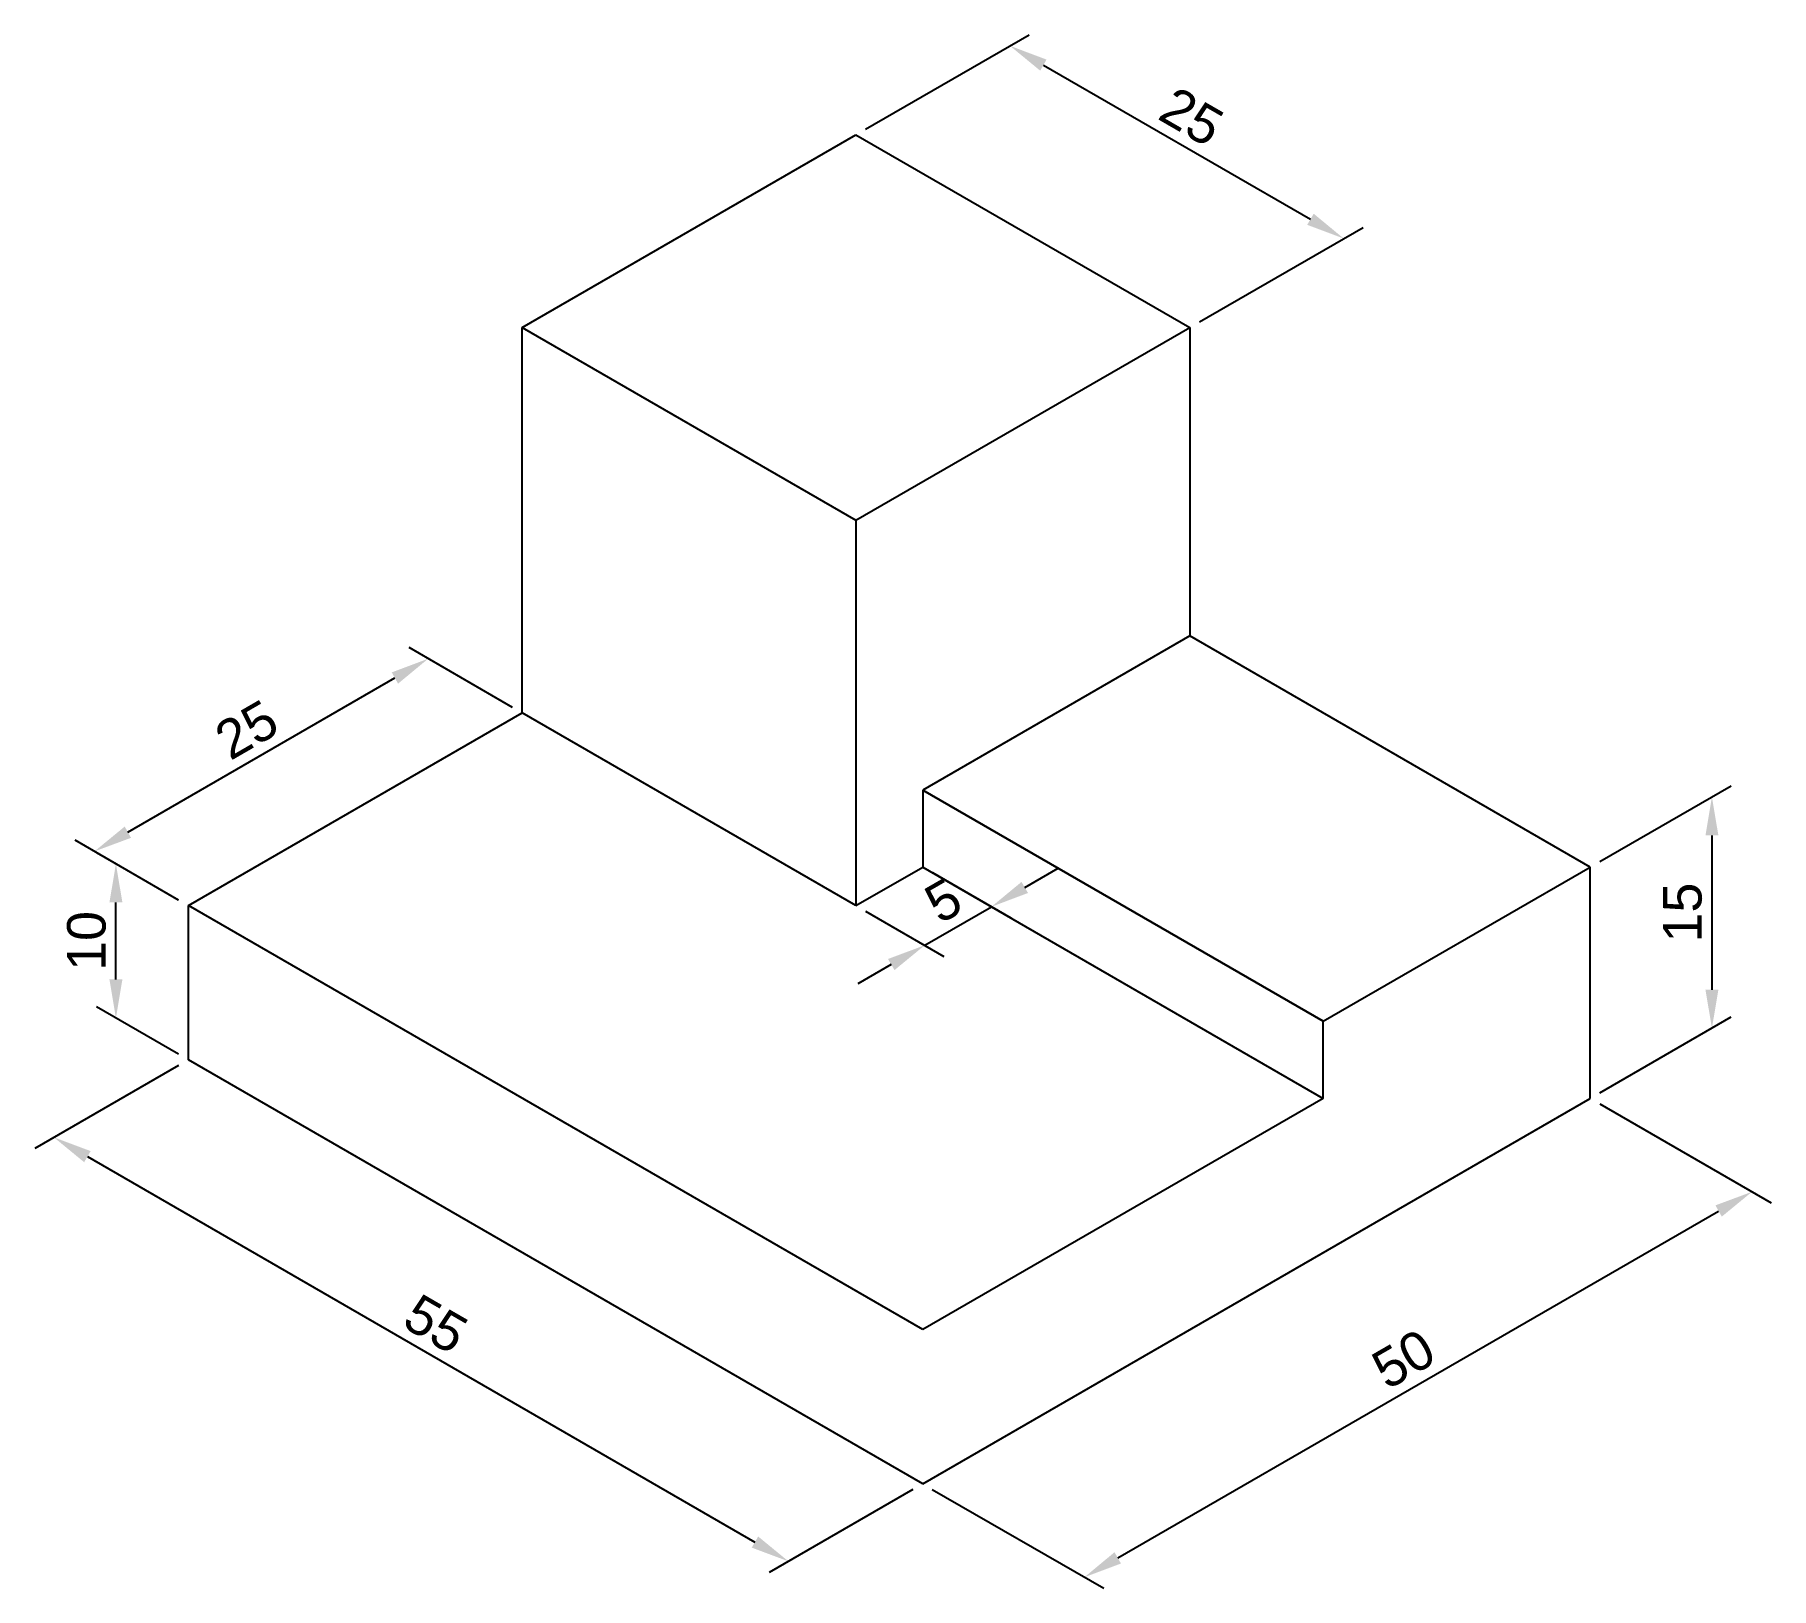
# Model space of a CAD drawing. Header units: millimetres. Extents: x -58 to 55, y -7 to 94.
import ezdxf

# ---------------------------------------------------------------- set-up
doc = ezdxf.new("R2010")
doc.units = ezdxf.units.MM
doc.styles.get("Standard").update_dxf_attribs({"font": 'arial.ttf'})
doc.dimstyles.new('ISO-25', dxfattribs={"dimtxt": 2.5, "dimasz": 2.5, "dimexe": 1.25, "dimexo": 0.625, "dimtad": 1, "dimtxsty": 'Standard', "dimcen": 2.5, "dimadec": 0, "dimazin": 0, "dimtfac": 1, "dimtmove": 0, "dimatfit": 3, "dimfxl": 1, "dimarcsym": 0})

# ---------------------------------------------------------------- blocks, each defined once
blk = doc.blocks.new('*D1')
at = {"color": 0, "lineweight": -2, "transparency": 16777216}
for p, q in [((43.93, 40.36), (52.44, 45.28)), ((51.19, 42.05), (51.19, 32.05)), ((43.93, 25.36), (52.44, 30.28))]:
    blk.add_line(p, q, dxfattribs=at)
at = {"color": 0, "transparency": 16777216}
for points in [[(50.77, 42.05), (51.61, 42.05), (51.19, 44.55)], [(50.77, 32.05), (51.61, 32.05), (51.19, 29.55)]]:
    blk.add_solid(points, dxfattribs=at)
at = {"layer": 'Defpoints', "color": 0, "transparency": 16777216}
for p in [(43.3, 40), (51.19, 29.55), (43.3, 25)]:
    blk.add_point(p, dxfattribs=at)
at = {"color": 0, "transparency": 16777216, "insert": (49.29, 37.05), "char_height": 2.5, "attachment_point": 5, "rotation": 90}
blk.add_mtext('15', dxfattribs=at)
blk = doc.blocks.new('*D2')
at = {"color": 0, "lineweight": -2, "transparency": 16777216}
for p, q in [((43.93, 24.64), (55.04, 18.22)), ((12.65, -4.81), (51.62, 17.69)), ((0.62, -0.36), (11.74, -6.78))]:
    blk.add_line(p, q, dxfattribs=at)
at = {"color": 0, "transparency": 16777216}
for points in [[(51.42, 18.06), (51.83, 17.33), (53.79, 18.94)], [(12.44, -4.44), (12.86, -5.17), (10.49, -6.06)]]:
    blk.add_solid(points, dxfattribs=at)
at = {"layer": 'Defpoints', "color": 0, "transparency": 16777216}
for p in [(43.3, 25), (53.79, 18.94), (0, 0)]:
    blk.add_point(p, dxfattribs=at)
at = {"color": 0, "transparency": 16777216, "insert": (31.19, 8.09), "char_height": 2.5, "attachment_point": 5, "rotation": 30}
blk.add_mtext('50', dxfattribs=at)
blk = doc.blocks.new('*D3')
at = {"color": 0, "lineweight": -2, "transparency": 16777216}
for p, q in [((-48.26, 27.14), (-57.6, 21.75)), ((-54.18, 21.22), (-10.88, -3.78)), ((-0.63, -0.36), (-9.96, -5.75))]:
    blk.add_line(p, q, dxfattribs=at)
at = {"color": 0, "transparency": 16777216}
for points in [[(-53.97, 21.58), (-54.39, 20.86), (-56.35, 22.47)], [(-10.67, -3.42), (-11.09, -4.14), (-8.71, -5.03)]]:
    blk.add_solid(points, dxfattribs=at)
at = {"layer": 'Defpoints', "color": 0, "transparency": 16777216}
for p in [(-47.63, 27.5), (0, 0), (-8.71, -5.03)]:
    blk.add_point(p, dxfattribs=at)
at = {"color": 0, "transparency": 16777216, "insert": (-31.58, 10.36), "char_height": 2.5, "attachment_point": 5, "rotation": 330}
blk.add_mtext('55', dxfattribs=at)
blk = doc.blocks.new('*D4')
at = {"color": 0, "lineweight": -2, "transparency": 16777216}
for p, q in [((-48.26, 37.86), (-53.58, 40.93)), ((-52.33, 32.71), (-52.33, 37.71)), ((-48.26, 27.86), (-53.58, 30.93))]:
    blk.add_line(p, q, dxfattribs=at)
at = {"color": 0, "transparency": 16777216}
for points in [[(-52.75, 37.71), (-51.91, 37.71), (-52.33, 40.21)], [(-52.75, 32.71), (-51.91, 32.71), (-52.33, 30.21)]]:
    blk.add_solid(points, dxfattribs=at)
at = {"layer": 'Defpoints', "color": 0, "transparency": 16777216}
for p in [(-52.33, 40.21), (-47.63, 37.5), (-47.63, 27.5)]:
    blk.add_point(p, dxfattribs=at)
at = {"color": 0, "transparency": 16777216, "insert": (-54.23, 35.21), "char_height": 2.5, "attachment_point": 5, "rotation": 90}
blk.add_mtext('10', dxfattribs=at)
blk = doc.blocks.new('*D5')
at = {"color": 0, "lineweight": -2, "transparency": 16777216}
for p, q in [((-26.61, 50.36), (-33.32, 54.24)), ((-51.56, 42.27), (-34.24, 52.27)), ((-48.26, 37.86), (-54.97, 41.74))]:
    blk.add_line(p, q, dxfattribs=at)
at = {"color": 0, "transparency": 16777216}
for points in [[(-34.44, 52.63), (-34.03, 51.9), (-32.07, 53.52)], [(-51.76, 42.63), (-51.35, 41.9), (-53.72, 41.02)]]:
    blk.add_solid(points, dxfattribs=at)
at = {"layer": 'Defpoints', "color": 0, "transparency": 16777216}
for p in [(-32.07, 53.52), (-25.98, 50), (-47.63, 37.5)]:
    blk.add_point(p, dxfattribs=at)
at = {"color": 0, "transparency": 16777216, "insert": (-43.85, 48.91), "char_height": 2.5, "attachment_point": 5, "rotation": 30}
blk.add_mtext('25', dxfattribs=at)
blk = doc.blocks.new('*D7')
at = {"color": 0, "lineweight": -2, "transparency": 16777216}
for p, q in [((-3.71, 87.86), (6.91, 93.99)), ((7.83, 92.02), (25.15, 82.02)), ((17.95, 75.36), (28.56, 81.49))]:
    blk.add_line(p, q, dxfattribs=at)
at = {"color": 0, "transparency": 16777216}
for points in [[(8.03, 92.38), (7.62, 91.66), (5.66, 93.27)], [(25.36, 82.38), (24.94, 81.66), (27.31, 80.77)]]:
    blk.add_solid(points, dxfattribs=at)
at = {"layer": 'Defpoints', "color": 0, "transparency": 16777216}
for p in [(-4.33, 87.5), (27.31, 80.77), (17.32, 75)]:
    blk.add_point(p, dxfattribs=at)
at = {"color": 0, "transparency": 16777216, "insert": (17.44, 88.67), "char_height": 2.5, "attachment_point": 5, "rotation": 330}
blk.add_mtext('25', dxfattribs=at)
blk = doc.blocks.new('*D8')
at = {"color": 0, "lineweight": -2, "transparency": 16777216}
for p, q in [((0.63, 39.64), (5.71, 36.71)), ((6.62, 38.68), (8.79, 39.93)), ((0.13, 34.93), (4.46, 37.43)), ((-3.71, 37.14), (1.38, 34.21)), ((-2.04, 33.68), (-4.2, 32.43))]:
    blk.add_line(p, q, dxfattribs=at)
at = {"color": 0, "transparency": 16777216}
for points in [[(6.41, 39.04), (6.83, 38.32), (4.46, 37.43)], [(-2.25, 34.04), (-1.83, 33.32), (0.13, 34.93)]]:
    blk.add_solid(points, dxfattribs=at)
at = {"layer": 'Defpoints', "color": 0, "transparency": 16777216}
for p in [(0, 40), (-4.33, 37.5), (4.46, 37.43)]:
    blk.add_point(p, dxfattribs=at)
at = {"color": 0, "transparency": 16777216, "insert": (1.34, 37.82), "char_height": 2.5, "attachment_point": 5, "rotation": 30}
blk.add_mtext('5', dxfattribs=at)

msp = doc.modelspace()

# ---------------------------------------------------------------- linework, layer by layer
for p, q in [((-25.981, 75), (-4.33, 87.5)), ((-4.33, 87.5), (17.321, 75)), ((-25.981, 50), (-25.981, 75)), ((-25.981, 75), (-4.33, 62.5)), ((-4.33, 62.5), (17.321, 75)), ((17.321, 75), (17.321, 55)), ((-4.33, 62.5), (-4.33, 37.5)), ((17.321, 55), (0, 45)), ((43.301, 40), (17.321, 55)), ((-47.631, 37.5), (-25.981, 50)), ((-4.33, 37.5), (-25.981, 50)), ((0, 45), (0, 40)), ((25.981, 30), (0, 45)), ((0, 45), (25.981, 30)), ((-4.33, 37.5), (0, 40)), ((0, 40), (25.981, 25)), ((25.981, 30), (43.301, 40)), ((43.301, 25), (43.301, 40)), ((-47.631, 27.5), (-47.631, 37.5)), ((0, 10), (-47.631, 37.5)), ((25.981, 25), (25.981, 30)), ((0, 0), (-47.631, 27.5)), ((0, 0), (43.301, 25)), ((25.981, 25), (0, 10))]:
    msp.add_line(p, q)

# ---------------------------------------------------------------- dimensions: what is measured, and where the dimension line sits
for p1, p2, distance, picture, middle in [((-4.33, 87.5), (17.321, 75), 9.992, '*D7', (17.438, 88.665)), ((-47.631, 37.5), (-25.981, 50), 6.089, '*D5', (-43.846, 48.912)), ((43.301, 40), (43.301, 25), 7.888, '*D1', (49.288, 37.054)), ((-47.631, 27.5), (-47.631, 37.5), 4.698, '*D4', (-54.231, 35.212)), ((-4.33, 37.5), (0, 40), -4.456, '*D8', (1.342, 37.82)), ((-47.631, 27.5), (0, 0), -8.715, '*D3', (-31.582, 10.361)), ((0, 0), (43.301, 25), -10.488, '*D2', (31.188, 8.091))]:
    dim = msp.add_aligned_dim(p1=p1, p2=p2, distance=distance, dimstyle='ISO-25')
    dim.commit()
    dim.dimension.update_dxf_attribs({"geometry": picture, "text_midpoint": middle})

doc.saveas('drawing.dxf')
